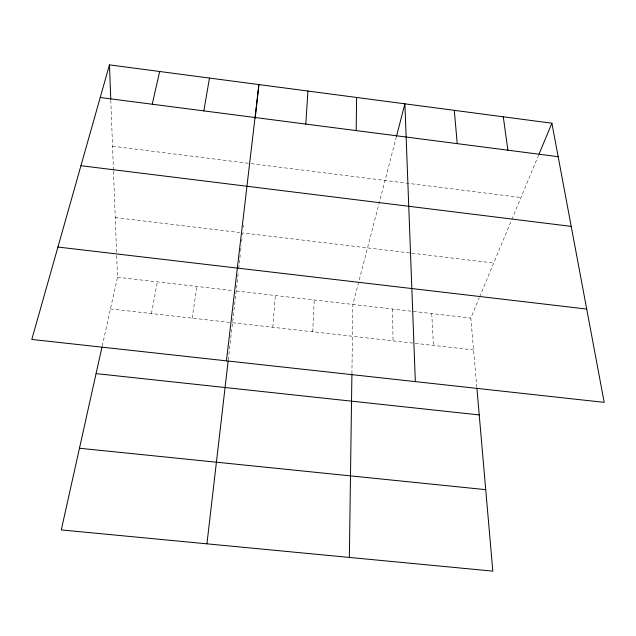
<?xml version="1.0" encoding="UTF-8"?>
<svg xmlns="http://www.w3.org/2000/svg" width="636" height="636" viewBox="0 0 636 636"><rect width="100%" height="100%" fill="white"/><g stroke="black" fill="none" stroke-linecap="round" stroke-linejoin="round"><path stroke-width="0.48" stroke-dasharray="3.18 2.39" d="M351.915 373.722L352.877 304.453L396.204 137.368M312.737 331.769L314.248 299.993M272.796 327.262L275.38 295.502M228.252 360.119L238.301 272.518M238.723 268.646L239.788 258.971M239.891 258.009L240.424 253.168M240.631 251.244L241.267 245.448M241.688 241.585L242.006 238.683M242.435 234.827L242.642 232.895L409.886 252.977M243.27 227.171L243.477 225.263M192.144 318.151L196.929 286.446M151.44 313.548L157.346 281.875M102.197 346.087L117.509 277.272L116.682 255.465M476.841 387.467L470.807 318.072L479.242 297.807M479.623 296.893L511.416 220.477M511.781 219.595L538.74 154.81M110.465 308.921L229.636 322.388M232.593 322.722L473.582 349.943M117.509 277.272L233.325 290.652M236.282 290.986L470.807 318.072M115.251 217.591L239.7 232.538M411.842 253.208L493.711 263.042M112.54 146.224L248.302 163.277M251.228 163.643L520.971 197.518M431.749 313.564L433.458 345.412M110.799 100.273L113.454 170.313M113.494 171.275L116.65 254.519M392.436 309.024L393.08 340.848"/><path stroke-width="0.95" d="M356.176 130.579L356.605 97.459M349.355 557.43L351.899 374.699M305.797 124.068L307.935 91.043M255.211 118.177L258.892 84.572L226.44 360.851M206.939 543.828L228.141 361.097M203.838 110.895L209.467 78.061M101.991 347.033L61.287 529.923L492.813 571.128L476.928 388.445M152.243 104.225L159.66 71.494M396.451 136.422L404.901 103.827L415.332 381.616M109.456 64.872L31.8 339.449L604.2 402.373L551.889 123.209L109.456 64.872L110.767 99.303M539.121 153.896L551.889 123.209M79.46 448.245L485.729 489.656M96.076 373.61L479.234 414.926M57.932 247.046L586.718 309.056M80.939 165.71L571.223 226.392M100.226 97.507L558.162 156.687M503.275 116.801L507.902 150.191M454.287 110.338L457.228 143.641"/></g></svg>
